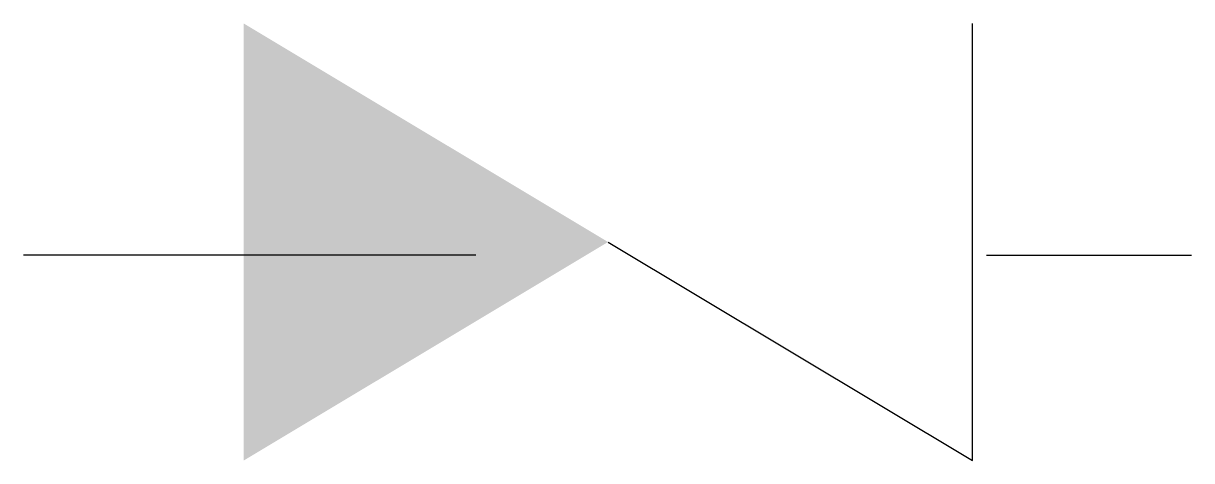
# Model space of a CAD drawing. Extents: x 91.07 to 99.08, y 51.69 to 54.69.
import ezdxf

# ---------------------------------------------------------------- set-up
doc = ezdxf.new("R2010")
doc.units = 0
doc.header["$LTSCALE"] = 6
doc.layers.add('1', color=7, linetype='CONTINUOUS')

msp = doc.modelspace()

# ---------------------------------------------------------------- linework, layer by layer
at = {"layer": '1', "color": 0}
for p, q in [((97.5765, 51.6909), (97.5765, 54.6909)), ((95.0765, 53.1909), (97.5765, 51.6909)), ((94.1692, 53.1015), (91.066, 53.1015)), ((97.6733, 53.1015), (99.0797, 53.1015))]:
    msp.add_line(p, q, dxfattribs=at)
msp.add_solid([(95.0765, 53.1909), (95.0765, 53.1909), (92.5765, 54.6909), (92.5765, 51.6909)], dxfattribs=at)

doc.saveas('drawing.dxf')
